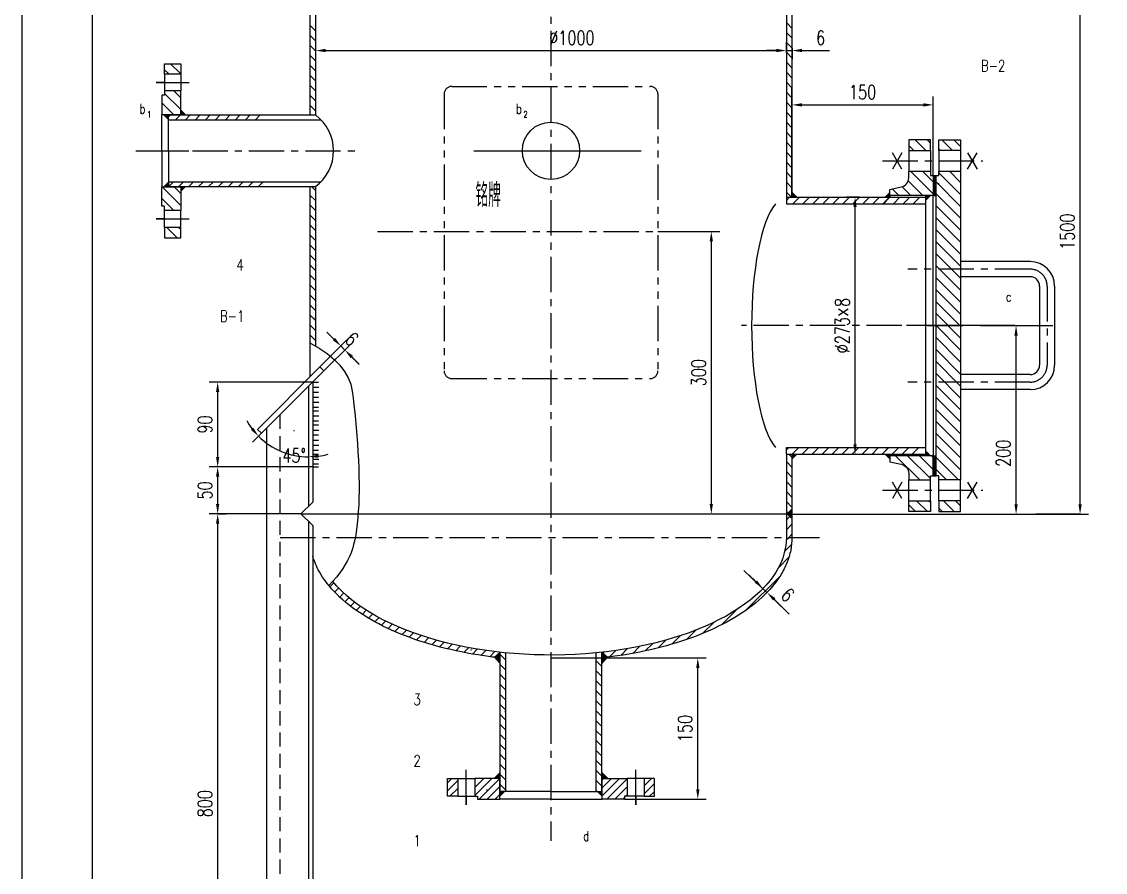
# Model space of a CAD drawing. Extents: x 0 to 5883, y 0 to 2523.
# Drawn here: x 4101 to 5252, y 1064 to 1967 of the extents above; entities that cross this region are included whole.
import ezdxf
from ezdxf.enums import TextEntityAlignment as Align

# ---------------------------------------------------------------- set-up
doc = ezdxf.new("R2010")
doc.units = 0
doc.header["$LTSCALE"] = 30
doc.header["$MEASUREMENT"] = 0
for name, pattern in [('CENTER', [2, 1.25, -0.25, 0.25, -0.25]), ('DASHED', [0.75, 0.5, -0.25]), ('PHANTOM', [2.5, 1.25, -0.25, 0.25, -0.25, 0.25, -0.25])]:
    doc.linetypes.add(name, pattern=pattern)
doc.layers.get('0').update_dxf_attribs({"linetype": 'CONTINUOUS'})
doc.layers.get('DEFPOINTS').update_dxf_attribs({"linetype": 'CONTINUOUS'})
for name, color, linetype in [('YHBLX', 1, 'CONTINUOUS'), ('YHBORD', 7, 'CONTINUOUS'), ('YHCENTER', 4, 'CENTER'), ('YHDASHED', 2, 'DASHED'), ('YHDIM', 1, 'CONTINUOUS'), ('YHJH', 1, 'CONTINUOUS'), ('YHPHANTOM', 6, 'PHANTOM'), ('YHPMX', 1, 'CONTINUOUS'), ('YHSOLID', 7, 'CONTINUOUS'), ('YHTEXT', 3, 'CONTINUOUS'), ('YHTHIN', 1, 'CONTINUOUS')]:
    doc.layers.add(name, color=color, linetype=linetype)
doc.styles.add('UMHZ', font='ROMANS.shx', dxfattribs={"width": 0.75, "bigfont": 'gbcbig.shx'})
doc.dimstyles.get("Standard").update_dxf_attribs({"dimtxt": 0.18, "dimasz": 0.18, "dimexe": 0.18, "dimexo": 0.0625, "dimgap": 0.09, "dimtad": 0, "dimtih": 1, "dimtoh": 1, "dimdec": 4, "dimzin": 0, "dimdsep": 46, "dimtxsty": 'Standard', "dimcen": 0.09, "dimadec": 0, "dimazin": 0, "dimtfac": 1, "dimtdec": 4, "dimtofl": 0, "dimtmove": 0, "dimatfit": 3, "dimfxl": 0, "dimtolj": 1, "dimtzin": 0, "dimarcsym": 0})
pattern_1 = [(45, (19113.5564, 15591.3406), (-4.2426407, 4.2426407), [])]
pattern_2 = [(135, (-8942.944, 15656.9255), (-6.363961, -6.363961), [])]
pattern_3 = [(315, (19085.056, -12368.0745), (6.363961, 6.363961), [])]
pattern_4 = [(45, (4101.2849, 0), (-0.8838835, 0.8838835), []), (135, (4101.2849, 0), (-0.8838835, -0.8838835), [])]
pattern_5 = [(315, (18787.676, -12707.238), (6.363961, 6.363961), [])]

# ---------------------------------------------------------------- blocks, each defined once
blk = doc.blocks.new('*D41')
at = {"layer": 'DEFPOINTS', "color": 0}
for p in [(4717.6, 1291.3), (4819.5, 1291.3), (4741.6, 1141.3)]:
    blk.add_point(p, dxfattribs=at)
at = {"layer": 'YHDIM', "color": 1, "lineweight": -2}
for p, q in [((4717.6, 1291.3), (4828.5, 1291.3)), ((4819.5, 1151.8), (4819.5, 1280.8)), ((4741.6, 1141.3), (4828.5, 1141.3))]:
    blk.add_line(p, q, dxfattribs=at)
at = {"layer": 'YHDIM', "color": 1}
for points in [[(4817.8, 1280.8), (4821.3, 1280.8), (4819.5, 1291.3)], [(4817.8, 1151.8), (4821.3, 1151.8), (4819.5, 1141.3)]]:
    blk.add_solid(points, dxfattribs=at)
blk = doc.blocks.new('A$C42D50D6B')
at = {"layer": 'YHCENTER'}
blk.add_line((0, 156.2), (356.9, 156.2), dxfattribs=at)
at = {"layer": 'YHPHANTOM'}
for p, q in [((70.8, 302.3), (70.8, 8)), ((78.8, 310.3), (289.8, 310.3)), ((297.8, 302.3), (297.8, 8)), ((78.8, 0), (289.8, 0))]:
    blk.add_line(p, q, dxfattribs=at)
for centre, start, end in [((78.8, 302.3), 90, 180), ((289.8, 302.3), 0, 90), ((78.8, 8), 180, 270), ((289.8, 8), 270, 0)]:
    blk.add_arc(centre, 8, start, end, dxfattribs=at)
at = {"layer": 'YHDIM', "style": 'UMHZ', "width": 0.75}
blk.add_text('铭牌', height=25, dxfattribs=at).set_placement((104.1, 182.3))
blk = doc.blocks.new('*D42')
at = {"layer": 'DEFPOINTS', "color": 0}
for p in [(4413.6, 1936.3), (4913.6, 1936.7), (4913.6, 1934.8)]:
    blk.add_point(p, dxfattribs=at)
at = {"layer": 'YHDIM', "color": 1, "lineweight": -2}
for p, q in [((4413.6, 1936.3), (4413.6, 1945.7)), ((4913.6, 1934.8), (4913.6, 1945.7)), ((4424.1, 1936.7), (4903.1, 1936.7))]:
    blk.add_line(p, q, dxfattribs=at)
at = {"layer": 'YHDIM', "color": 1}
for points in [[(4424.1, 1938.5), (4424.1, 1935), (4413.6, 1936.7)], [(4903.1, 1938.5), (4903.1, 1935), (4913.6, 1936.7)]]:
    blk.add_solid(points, dxfattribs=at)
blk = doc.blocks.new('*D43')
at = {"layer": 'DEFPOINTS', "color": 0, "ltscale": 15}
for p in [(4913.6, 1936.7), (4919.6, 1939.4), (4919.6, 1936.7)]:
    blk.add_point(p, dxfattribs=at)
at = {"layer": 'YHDIM', "color": 1, "lineweight": -2, "ltscale": 15}
for p, q in [((4913.6, 1936.7), (4913.6, 1945.7)), ((4903.1, 1936.7), (4892.6, 1936.7)), ((4913.6, 1936.7), (4919.6, 1936.7)), ((4919.6, 1939.4), (4919.6, 1927.7)), ((4930.1, 1936.7), (4959.5, 1936.7))]:
    blk.add_line(p, q, dxfattribs=at)
at = {"layer": 'YHDIM', "color": 1, "ltscale": 15}
for points in [[(4903.1, 1938.5), (4903.1, 1935), (4913.6, 1936.7)], [(4930.1, 1938.5), (4930.1, 1935), (4919.6, 1936.7)]]:
    blk.add_solid(points, dxfattribs=at)
at = {"layer": 'YHDIM', "color": 3, "ltscale": 15, "insert": (4950, 1950.2), "char_height": 15, "attachment_point": 5, "style": 'UMHZ'}
blk.add_mtext('6 ', dxfattribs=at)
blk = doc.blocks.new('*D44')
at = {"layer": 'DEFPOINTS', "color": 0}
for p in [(4888.6, 1365), (4892.9, 1360.8), (4893, 1360.9)]:
    blk.add_point(p, dxfattribs=at)
at = {"layer": 'YHDIM', "color": 1, "lineweight": -2}
for p, q in [((4881.2, 1372.4), (4873.6, 1379.7)), ((4888.6, 1365), (4895, 1371.6)), ((4888.7, 1365.1), (4893, 1360.9)), ((4892.9, 1360.8), (4899.3, 1367.4)), ((4900.6, 1353.6), (4916.7, 1338))]:
    blk.add_line(p, q, dxfattribs=at)
at = {"layer": 'YHDIM', "color": 1}
for points in [[(4882.4, 1373.7), (4880, 1371.2), (4888.7, 1365.1)], [(4901.8, 1354.9), (4899.4, 1352.4), (4893, 1360.9)]]:
    blk.add_solid(points, dxfattribs=at)
blk = doc.blocks.new('*D45')
at = {"layer": 'DEFPOINTS', "color": 0}
for p in [(4777.1, 1744.4), (4833.9, 1744.4), (4663.6, 1444.4)]:
    blk.add_point(p, dxfattribs=at)
at = {"layer": 'YHDIM', "color": 1, "lineweight": -2}
for p, q in [((4777.1, 1744.4), (4842.9, 1744.4)), ((4833.9, 1454.9), (4833.9, 1733.9)), ((4663.6, 1444.4), (4842.9, 1444.4))]:
    blk.add_line(p, q, dxfattribs=at)
at = {"layer": 'YHDIM', "color": 1}
for points in [[(4832.1, 1733.9), (4835.6, 1733.9), (4833.9, 1744.4)], [(4832.1, 1454.9), (4835.6, 1454.9), (4833.9, 1444.4)]]:
    blk.add_solid(points, dxfattribs=at)
blk = doc.blocks.new('*D46')
at = {"layer": 'DEFPOINTS', "color": 0}
for p in [(4309.5, 1494.3), (4410.4, 1494.3), (4397.9, 1444.4)]:
    blk.add_point(p, dxfattribs=at)
at = {"layer": 'YHDIM', "color": 1, "lineweight": -2}
for p, q in [((4410.4, 1494.3), (4300.5, 1494.3)), ((4309.5, 1454.9), (4309.5, 1483.8)), ((4397.9, 1444.4), (4300.5, 1444.4))]:
    blk.add_line(p, q, dxfattribs=at)
at = {"layer": 'YHDIM', "color": 1}
for points in [[(4307.7, 1483.8), (4311.2, 1483.8), (4309.5, 1494.3)], [(4307.7, 1454.9), (4311.2, 1454.9), (4309.5, 1444.4)]]:
    blk.add_solid(points, dxfattribs=at)
blk = doc.blocks.new('*D47')
at = {"layer": 'DEFPOINTS', "color": 0}
for p in [(4309.5, 1584.4), (4410.4, 1584.4), (4309.5, 1494.3)]:
    blk.add_point(p, dxfattribs=at)
at = {"layer": 'YHDIM', "color": 1, "lineweight": -2}
for p, q in [((4410.4, 1584.4), (4300.5, 1584.4)), ((4309.5, 1504.8), (4309.5, 1573.9)), ((4309.5, 1494.3), (4300.5, 1494.3))]:
    blk.add_line(p, q, dxfattribs=at)
at = {"layer": 'YHDIM', "color": 1}
for points in [[(4307.7, 1573.9), (4311.2, 1573.9), (4309.5, 1584.4)], [(4307.7, 1504.8), (4311.2, 1504.8), (4309.5, 1494.3)]]:
    blk.add_solid(points, dxfattribs=at)
blk = doc.blocks.new('*D48')
at = {"layer": 'DEFPOINTS', "color": 0}
for p in [(4309.5, 1444.4), (4309.5, 1444.4), (4343.1, 828.4)]:
    blk.add_point(p, dxfattribs=at)
at = {"layer": 'YHDIM', "color": 1, "lineweight": -2}
for p, q in [((4309.5, 1444.4), (4318.5, 1444.4)), ((4309.5, 838.9), (4309.5, 1433.9)), ((4343.1, 828.4), (4300.5, 828.4))]:
    blk.add_line(p, q, dxfattribs=at)
at = {"layer": 'YHDIM', "color": 1}
for points in [[(4307.7, 1433.9), (4311.2, 1433.9), (4309.5, 1444.4)], [(4307.7, 838.9), (4311.2, 838.9), (4309.5, 828.4)]]:
    blk.add_solid(points, dxfattribs=at)
blk = doc.blocks.new('*D37')
at = {"layer": 'DEFPOINTS', "color": 0}
for p in [(5069.6, 1879), (4919.6, 1865.2), (5069.6, 1803.9)]:
    blk.add_point(p, dxfattribs=at)
at = {"layer": 'YHDIM', "color": 1, "lineweight": -2}
for p, q in [((4919.6, 1865.2), (4919.6, 1888)), ((5069.6, 1803.9), (5069.6, 1888)), ((4930.1, 1879), (5059.1, 1879))]:
    blk.add_line(p, q, dxfattribs=at)
at = {"layer": 'YHDIM', "color": 1}
for points in [[(4930.1, 1880.7), (4930.1, 1877.2), (4919.6, 1879)], [(5059.1, 1880.7), (5059.1, 1877.2), (5069.6, 1879)]]:
    blk.add_solid(points, dxfattribs=at)
blk = doc.blocks.new('*D38')
at = {"layer": 'DEFPOINTS', "color": 0}
for p in [(4986.6, 1780.9), (4991.3, 1780.9), (4983.4, 1507.9)]:
    blk.add_point(p, dxfattribs=at)
at = {"layer": 'YHDIM', "color": 1, "lineweight": -2}
for p, q in [((4991.3, 1780.9), (4977.6, 1780.9)), ((4986.6, 1518.4), (4986.6, 1770.4)), ((4983.4, 1507.9), (4995.6, 1507.9))]:
    blk.add_line(p, q, dxfattribs=at)
at = {"layer": 'YHDIM', "color": 1}
for points in [[(4984.8, 1770.4), (4988.3, 1770.4), (4986.6, 1780.9)], [(4984.8, 1518.4), (4988.3, 1518.4), (4986.6, 1507.9)]]:
    blk.add_solid(points, dxfattribs=at)
blk = doc.blocks.new('*D39')
at = {"layer": 'DEFPOINTS', "color": 0}
for p in [(4422.3, 1596.3), (4406, 1579.9), (4356, 1530), (4368.5, 1515), (4406, 1452.4)]:
    blk.add_point(p, dxfattribs=at)
at = {"layer": 'YHDIM', "color": 1, "lineweight": -2}
blk.add_line((4356, 1530), (4346.6, 1520.6), dxfattribs=at)
for start, end in [(208.9397, 216.9698), (225, 270), (278.0302, 286.0603)]:
    blk.add_arc((4406, 1579.9), 75, start, end, dxfattribs=at)
at = {"layer": 'YHDIM', "color": 1}
for points in [[(4347.4, 1536), (4344.7, 1533.7), (4352.9, 1526.9)], [(4416.5, 1504), (4416.3, 1507.4), (4406, 1505)]]:
    blk.add_solid(points, dxfattribs=at)
at = {"layer": 'YHDIM', "color": 3, "insert": (4390.7, 1506.5), "char_height": 15, "attachment_point": 5, "style": 'UMHZ'}
blk.add_mtext('45°', dxfattribs=at)
blk = doc.blocks.new('*D40')
at = {"layer": 'DEFPOINTS', "color": 0}
for p in [(4444.6, 1618.5), (4418, 1600.5), (4422.3, 1596.3)]:
    blk.add_point(p, dxfattribs=at)
at = {"layer": 'YHDIM', "color": 1, "lineweight": -2}
for p, q in [((4432.9, 1630.2), (4425.5, 1637.6)), ((4418, 1600.5), (4446.7, 1629.2)), ((4422.3, 1596.3), (4450.9, 1624.9)), ((4440.3, 1622.8), (4444.6, 1618.5)), ((4452, 1611.1), (4459.4, 1603.7))]:
    blk.add_line(p, q, dxfattribs=at)
at = {"layer": 'YHDIM', "color": 1}
for points in [[(4434.1, 1631.5), (4431.7, 1629), (4440.3, 1622.8)], [(4453.2, 1612.4), (4450.7, 1609.9), (4444.6, 1618.5)]]:
    blk.add_solid(points, dxfattribs=at)

msp = doc.modelspace()

# ---------------------------------------------------------------- hatches: boundary and pattern name
at = {"layer": 'YHPMX'}
h = msp.add_hatch(dxfattribs=at)
h.set_pattern_fill('ANSI37', color=256, scale=10, style=0)
h.set_pattern_definition(pattern_4)
h.paths.add_polyline_path([(5072.56, 1803.93), (5069.56, 1803.93), (5069.56, 1782.68), (5072.56, 1782.68)])
h = msp.add_hatch(dxfattribs=at)
h.set_pattern_fill('ANSI37', color=256, scale=10, style=0)
h.set_pattern_definition(pattern_4)
h.paths.add_polyline_path([(5072.56, 1506.18), (5069.56, 1506.18), (5069.56, 1484.93), (5072.56, 1484.93)])
h = msp.add_hatch(dxfattribs=at)
h.set_pattern_fill('ANSI37', color=256, scale=10, style=0)
h.set_pattern_definition([(45, (3969.8198, 729.7695), (-0.8838835, 0.8838835), []), (135, (3969.8198, 729.7695), (-0.8838835, -0.8838835), [])])
h.paths.add_polyline_path([(4609.56, 1297.31), (4603.69, 1292.02), (4609.56, 1285.44)])
h.paths.add_polyline_path([(4717.56, 1297.31), (4717.56, 1291.34), (4722.82, 1291.34), (4723.42, 1292.02)])
h.paths.add_polyline_path([(4717.56, 1291.34), (4717.56, 1285.44), (4722.82, 1291.34)])
at = {"layer": 'YHTHIN'}
h = msp.add_hatch(dxfattribs=at)
h.set_pattern_fill('U', color=256, scale=9, angle=315, style=0, pattern_type=0)
h.set_pattern_definition(pattern_5)
h.paths.add_polyline_path([(4253.18, 1737.76), (4270.18, 1737.76), (4270.18, 1748.76), (4253.18, 1748.76)])
h.paths.add_polyline_path([(4253.18, 1922.76), (4270.18, 1922.76), (4270.18, 1911.76), (4253.18, 1911.76)])
h = msp.add_hatch(dxfattribs=at)
h.set_pattern_fill('U', color=256, scale=9, angle=315, style=0, pattern_type=0)
h.set_pattern_definition(pattern_5)
h.paths.add_polyline_path([(4270.18, 1766.76), (4253.18, 1766.76), (4253.18, 1771.26), (4250.18, 1771.26), (4250.18, 1791.76), (4270.18, 1791.76)])
h.paths.add_polyline_path([(4270.18, 1893.76), (4253.18, 1893.76), (4253.18, 1889.26), (4250.18, 1889.26), (4250.18, 1868.76), (4270.18, 1868.76)])
h = msp.add_hatch(dxfattribs=at)
h.set_pattern_fill('U', color=256, scale=9, angle=135, style=0, pattern_type=0)
h.set_pattern_definition(pattern_2)
h.paths.add_polyline_path([(5066.56, 1841.93), (5043.56, 1841.93), (5043.56, 1830.43), (5066.56, 1830.43)])
h.paths.add_polyline_path([(5066.56, 1446.93), (5043.56, 1446.93), (5043.56, 1458.43), (5066.56, 1458.43)])
h = msp.add_hatch(dxfattribs=at)
h.set_pattern_fill('U', color=256, scale=9, angle=-45, style=0, pattern_type=0)
h.set_pattern_definition(pattern_3)
h.paths.add_polyline_path([(5075.56, 1446.93), (5098.56, 1446.93), (5098.56, 1458.43), (5075.56, 1458.43)])
h.paths.add_polyline_path([(5075.56, 1841.93), (5098.56, 1841.93), (5098.56, 1830.43), (5075.56, 1830.43)])
h = msp.add_hatch(dxfattribs=at)
h.set_pattern_fill('U', color=256, scale=9, angle=135, style=0, pattern_type=0)
h.set_pattern_definition(pattern_2)
edge = h.paths.add_edge_path()
edge.add_line((5043.56, 1808.43), (5066.56, 1808.43))
edge.add_line((5066.56, 1808.43), (5066.56, 1803.93))
edge.add_line((5066.56, 1803.93), (5069.56, 1803.93))
edge.add_line((5069.56, 1803.93), (5069.56, 1782.68))
edge.add_line((5069.56, 1782.68), (5023.56, 1782.68))
edge.add_line((5023.56, 1782.68), (5023.56, 1789.17))
edge.add_line((5023.56, 1789.17), (5035.64, 1791.74))
edge.add_arc((5033.56, 1801.52), 10, 282, 360)
edge.add_line((5043.56, 1801.52), (5043.56, 1808.43))
edge = h.paths.add_edge_path()
edge.add_line((5043.56, 1480.43), (5066.56, 1480.43))
edge.add_line((5066.56, 1480.43), (5066.56, 1484.93))
edge.add_line((5066.56, 1484.93), (5069.56, 1484.93))
edge.add_line((5069.56, 1484.93), (5069.56, 1506.18))
edge.add_line((5069.56, 1506.18), (5023.56, 1506.18))
edge.add_line((5023.56, 1506.18), (5023.56, 1499.68))
edge.add_line((5023.56, 1499.68), (5035.64, 1497.11))
edge.add_arc((5033.56, 1487.33), 10, 360, 438, ccw=False)
edge.add_line((5043.56, 1487.33), (5043.56, 1480.43))
h = msp.add_hatch(dxfattribs=at)
h.set_pattern_fill('U', color=256, scale=9, angle=-45, style=0, pattern_type=0)
h.set_pattern_definition(pattern_3)
h.paths.add_polyline_path([(5098.56, 1480.43), (5075.56, 1480.43), (5075.56, 1484.93), (5072.56, 1484.93), (5072.56, 1803.93), (5075.56, 1803.93), (5075.56, 1808.43), (5098.56, 1808.43)])
h = msp.add_hatch(dxfattribs=at)
h.set_pattern_fill('U', color=256, scale=6, angle=405, style=0, pattern_type=0)
h.set_pattern_definition(pattern_1)
h.paths.add_polyline_path([(4773.56, 1144.34), (4773.56, 1163.34), (4762.56, 1163.34), (4762.56, 1144.34)])
h.paths.add_polyline_path([(4553.56, 1144.34), (4553.56, 1163.34), (4564.56, 1163.34), (4564.56, 1144.34)])
h = msp.add_hatch(dxfattribs=at)
h.set_pattern_fill('U', color=256, scale=6, angle=405, style=0, pattern_type=0)
h.set_pattern_definition(pattern_1)
h.paths.add_polyline_path([(4744.56, 1163.34), (4744.56, 1144.34), (4741.56, 1144.34), (4741.56, 1141.34), (4718.06, 1141.34), (4718.06, 1163.34)])
h.paths.add_polyline_path([(4582.56, 1163.34), (4582.56, 1144.34), (4585.56, 1144.34), (4585.56, 1141.34), (4609.06, 1141.34), (4609.06, 1163.34)])

# ---------------------------------------------------------------- linework, layer by layer
at = {"color": 1, "linetype": 'ByBlock'}
for p, q in [((5225.59, 1454.56), (5225.59, 2033.93)), ((4919.56, 1780.93), (4919.56, 1897.11)), ((5119.56, 1644.43), (5196.61, 1644.43)), ((5157.6, 1454.56), (5157.6, 1633.93)), ((4919.56, 1444.06), (5234.59, 1444.06)), ((5225.59, 1444.06), (5178.61, 1444.06))]:
    msp.add_line(p, q, dxfattribs=at)
for points in [[(5155.85, 1633.93), (5159.35, 1633.93), (5157.6, 1644.43)], [(5155.85, 1454.56), (5159.35, 1454.56), (5157.6, 1444.06)], [(5223.84, 1454.56), (5227.34, 1454.56), (5225.59, 1444.06)]]:
    msp.add_solid(points, dxfattribs=at)
at = {"layer": 'DEFPOINTS', "color": 0, "linetype": 'ByBlock'}
for p in [(4919.56, 1780.93), (5119.56, 1644.43), (5157.6, 1644.43), (4919.56, 1444.06), (5225.59, 1444.06)]:
    msp.add_point(p, dxfattribs=at)
at = {"layer": 'YHBLX'}
msp.add_lwpolyline([(4407.56, 1626.04), (4417.21, 1620.47), (4425.71, 1614.66), (4433.06, 1608.62), (4439.24, 1602.35), (4444.27, 1595.85), (4448.14, 1589.12), (4450.86, 1582.16), (4452.42, 1574.96), (4453.37, 1567.56), (4454.26, 1559.95), (4455.11, 1552.16), (4455.89, 1544.17), (4456.62, 1535.98), (4457.29, 1527.6), (4457.91, 1519.03), (4458.47, 1510.26), (4458.95, 1501.52), (4459.3, 1493.02), (4459.54, 1484.76), (4459.65, 1476.75), (4459.64, 1468.97), (4459.52, 1461.44), (4459.27, 1454.16), (4458.9, 1447.11), (4458.41, 1440.37), (4457.78, 1433.98), (4457.02, 1427.95), (4456.12, 1422.27), (4455.09, 1416.95), (4453.93, 1411.98), (4452.63, 1407.37), (4451.21, 1403.11), (4449.53, 1398.99), (4447.49, 1394.81), (4445.09, 1390.55), (4442.32, 1386.21), (4439.19, 1381.81), (4435.71, 1377.33), (4431.86, 1372.78), (4427.64, 1368.16)], dxfattribs=at)
at = {"layer": 'YHBORD', "color": 1}
msp.add_lwpolyline([(4101.28, 0), (5883.28, 0), (5883.28, 2523), (4101.28, 2523)], close=True, dxfattribs=at)
at = {"layer": 'YHBORD'}
msp.add_lwpolyline([(4176.28, 30), (5853.28, 30), (5853.28, 2493), (4176.28, 2493)], close=True, dxfattribs=at)
at = {"layer": 'YHCENTER'}
for p, q in [((4663.56, 2257.64), (4663.56, 1097.07)), ((4222.63, 1830.26), (4455.99, 1830.26)), ((5172.56, 1704.43), (5042.52, 1704.43)), ((5190.56, 1686.43), (5190.56, 1602.43)), ((5156.13, 1644.43), (4865.82, 1644.43)), ((5128.56, 1644.43), (5084.56, 1644.43)), ((5172.56, 1584.43), (5042.52, 1584.43)), ((4375.81, 1419.43), (4948.72, 1419.43))]:
    msp.add_line(p, q, dxfattribs=at)
for points in [[(4253.18, 1902.76), (4244.18, 1902.76), (4279.18, 1902.76)], [(4241.18, 1830.26), (4279.18, 1830.26)], [(4241.18, 1830.26), (4279.18, 1830.26)], [(5015.58, 1819.43), (5122.27, 1819.43)], [(4253.18, 1757.76), (4244.18, 1757.76), (4279.18, 1757.76)], [(5078.56, 1644.43), (5014.56, 1644.43)], [(5078.56, 1644.43), (5014.56, 1644.43)], [(5078.56, 1644.43), (5014.56, 1644.43)], [(5078.56, 1644.43), (5014.56, 1644.43)], [(5063.56, 1644.43), (5107.56, 1644.43)], [(5063.56, 1644.43), (5107.56, 1644.43)], [(5015.58, 1469.43), (5122.27, 1469.43)], [(4573.56, 1144.34), (4573.56, 1135.34), (4573.56, 1172.34)], [(4753.56, 1144.34), (4753.56, 1135.34), (4753.56, 1172.34)]]:
    msp.add_lwpolyline(points, dxfattribs=at)
for centre, start, end in [((5172.56, 1686.43), 0, 90), ((5172.56, 1602.43), 270, 0)]:
    msp.add_arc(centre, 18, start, end, dxfattribs=at)
at = {"layer": 'YHDASHED'}
msp.add_line((4375.62, 1549.61), (4375.62, 1014.11), dxfattribs=at)
at = {"layer": 'YHDIM'}
for p, q in [((4930.06, 1936.72), (4941.31, 1936.72)), ((4451.98, 1611.12), (4459.94, 1603.17)), ((4410.44, 1584.43), (4416.56, 1584.43)), ((4410.44, 1578.93), (4416.88, 1578.93)), ((4410.44, 1573.82), (4416.56, 1573.82)), ((4410.44, 1568.53), (4416.56, 1568.53)), ((4410.44, 1563.03), (4416.88, 1563.03)), ((4410.44, 1557.93), (4416.56, 1557.93)), ((4410.44, 1553.97), (4416.56, 1553.97)), ((4410.44, 1548.47), (4416.88, 1548.47)), ((4410.44, 1543.37), (4416.56, 1543.37)), ((4410.44, 1538.89), (4416.56, 1538.89)), ((4410.44, 1533.39), (4416.88, 1533.39)), ((4410.44, 1528.28), (4416.56, 1528.28)), ((4410.44, 1522.77), (4416.56, 1522.77)), ((4410.44, 1517.27), (4416.88, 1517.27)), ((4410.44, 1512.17), (4416.56, 1512.17)), ((4410.44, 1508.02), (4416.56, 1508.02)), ((4410.44, 1502.52), (4416.88, 1502.52)), ((4410.44, 1497.41), (4416.56, 1497.41)), ((4410.44, 1494.31), (4416.56, 1494.31)), ((4900.58, 1353.63), (4908.66, 1345.81)), ((4663.56, 1291.34), (4780.11, 1291.34))]:
    msp.add_line(p, q, dxfattribs=at)
at = {"layer": 'YHDIM', "ltscale": 15}
msp.add_line((4581.64, 1830.26), (4759.23, 1830.26), dxfattribs=at)
at = {"layer": 'YHJH'}
for points in [[(5075.75, 1795.52, 0.4, 0.4, 229.1816636), (5075.76, 1795.51, 0, 0, 0), (5118.79, 1908.63, 0, 0, 0), (5118.79, 1908.63, 0, 0, 0), (5147.59, 1908.63, 0, 0, 0)], [(4412.09, 1652.75, 0.4, 0.4, 229.1816636), (4412.1, 1652.75, 0, 0, 0), (4339.33, 1696.89, 0, 0, 0), (4339.33, 1696.89, 0, 0, 0), (4327.33, 1696.89, 0, 0, 0)], [(4390.37, 1533.31, 0.4, 0.4, 229.1816636), (4390.38, 1533.31, 0, 0, 0), (4339.33, 1642.59, 0, 0, 0), (4339.33, 1642.59, 0, 0, 0), (4310.53, 1642.59, 0, 0, 0)], [(4578.32, 1299.48, 0.4, 0.4, 229.1816636), (4578.31, 1299.49, 0, 0, 0), (4527.4, 1235.21, 0, 0, 0), (4527.4, 1235.21, 0, 0, 0), (4515.4, 1235.21, 0, 0, 0)], [(4614.85, 1233.71, 0.4, 0.4, 229.1816636), (4614.84, 1233.71, 0, 0, 0), (4527.4, 1170.16, 0, 0, 0), (4527.4, 1170.16, 0, 0, 0), (4515.4, 1170.16, 0, 0, 0)], [(4595.36, 1150.67, 0.4, 0.4, 229.1816636), (4595.35, 1150.67, 0, 0, 0), (4527.4, 1085.19, 0, 0, 0), (4527.4, 1085.19, 0, 0, 0), (4515.4, 1085.19, 0, 0, 0)]]:
    msp.add_lwpolyline(points, format="xyseb", dxfattribs=at)
at = {"layer": 'YHPMX'}
for p, q in [((4413.56, 1957.54), (4407.56, 1963.54)), ((4919.56, 1960.66), (4913.56, 1966.66)), ((4413.56, 1946.93), (4407.56, 1952.93)), ((4919.56, 1950.05), (4913.56, 1956.05)), ((4919.56, 1939.44), (4913.56, 1945.44)), ((4413.56, 1936.33), (4407.56, 1942.33)), ((4919.56, 1928.84), (4913.56, 1934.84)), ((4413.56, 1925.72), (4407.56, 1931.72)), ((4919.56, 1918.23), (4913.56, 1924.23)), ((4413.56, 1915.11), (4407.56, 1921.11)), ((4919.56, 1907.63), (4913.56, 1913.63)), ((4413.56, 1904.51), (4407.56, 1910.51)), ((4413.56, 1893.9), (4407.56, 1899.9)), ((4919.56, 1897.02), (4913.56, 1903.02)), ((4413.56, 1883.3), (4407.56, 1889.3)), ((4919.56, 1886.41), (4913.56, 1892.41)), ((4413.56, 1872.69), (4407.56, 1878.69)), ((4919.56, 1875.81), (4913.56, 1881.81)), ((4259.22, 1868.26), (4257.18, 1866.21)), ((4269.83, 1868.26), (4264.83, 1863.26)), ((4280.44, 1868.26), (4275.44, 1863.26)), ((4291.04, 1868.26), (4286.04, 1863.26)), ((4301.65, 1868.26), (4296.65, 1863.26)), ((4312.26, 1868.26), (4307.26, 1863.26)), ((4322.86, 1868.26), (4317.86, 1863.26)), ((4333.47, 1868.26), (4328.47, 1863.26)), ((4344.08, 1868.26), (4339.08, 1863.26)), ((4354.68, 1868.26), (4349.68, 1863.26)), ((4919.56, 1865.2), (4913.56, 1871.2)), ((4919.56, 1854.59), (4913.56, 1860.59)), ((4919.56, 1843.99), (4913.56, 1849.99)), ((4919.56, 1833.38), (4913.56, 1839.38)), ((4919.56, 1822.77), (4913.56, 1828.77)), ((4919.56, 1812.17), (4913.56, 1818.17)), ((4919.56, 1801.56), (4913.56, 1807.56)), ((4262.47, 1797.26), (4257.47, 1792.26)), ((4273.08, 1797.26), (4268.08, 1792.26)), ((4283.68, 1797.26), (4278.68, 1792.26)), ((4294.29, 1797.26), (4289.29, 1792.26)), ((4304.9, 1797.26), (4299.9, 1792.26)), ((4315.5, 1797.26), (4310.5, 1792.26)), ((4326.11, 1797.26), (4321.11, 1792.26)), ((4336.72, 1797.26), (4331.72, 1792.26)), ((4347.32, 1797.26), (4342.32, 1792.26)), ((4357.93, 1797.26), (4352.93, 1792.26)), ((4919.56, 1790.95), (4913.56, 1796.95)), ((4413.56, 1787.84), (4409.13, 1792.26)), ((4918.98, 1780.93), (4913.56, 1786.35)), ((4413.56, 1777.23), (4407.56, 1783.23)), ((4913.56, 1777.47), (4917.01, 1780.93)), ((4920.62, 1773.93), (4927.62, 1780.93)), ((4931.22, 1773.93), (4938.22, 1780.93)), ((4941.83, 1773.93), (4948.83, 1780.93)), ((4952.44, 1773.93), (4959.44, 1780.93)), ((4963.04, 1773.93), (4970.04, 1780.93)), ((4973.65, 1773.93), (4980.65, 1780.93)), ((4984.26, 1773.93), (4991.26, 1780.93)), ((4994.86, 1773.93), (5001.86, 1780.93)), ((5005.47, 1773.93), (5012.47, 1780.93)), ((5016.08, 1773.93), (5023.08, 1780.93)), ((5016.62, 1773.93), (5023.62, 1780.93)), ((5027.23, 1773.93), (5034.23, 1780.93)), ((5037.83, 1773.93), (5044.83, 1780.93)), ((5048.44, 1773.93), (5055.44, 1780.93)), ((4413.56, 1766.62), (4407.56, 1772.62)), ((4413.56, 1756.02), (4407.56, 1762.02)), ((4413.56, 1745.41), (4407.56, 1751.41)), ((4413.56, 1734.8), (4407.56, 1740.8)), ((4413.56, 1724.2), (4407.56, 1730.2)), ((4413.56, 1713.59), (4407.56, 1719.59)), ((4413.56, 1702.98), (4407.56, 1708.98)), ((4413.56, 1692.38), (4407.56, 1698.38)), ((4413.56, 1681.77), (4407.56, 1687.77)), ((4413.56, 1671.16), (4407.56, 1677.16)), ((4413.56, 1660.56), (4407.56, 1666.56)), ((4413.56, 1649.95), (4407.56, 1655.95)), ((4413.56, 1639.34), (4407.56, 1645.34)), ((4413.56, 1628.74), (4407.56, 1634.74)), ((4913.56, 1512.31), (4916.17, 1514.93)), ((4919.78, 1507.93), (4926.78, 1514.93)), ((4930.39, 1507.93), (4937.39, 1514.93)), ((4940.99, 1507.93), (4947.99, 1514.93)), ((4951.6, 1507.93), (4958.6, 1514.93)), ((4962.21, 1507.93), (4969.21, 1514.93)), ((4972.81, 1507.93), (4979.81, 1514.93)), ((4983.42, 1507.93), (4990.42, 1514.93)), ((4994.03, 1507.93), (5001.03, 1514.93)), ((5004.63, 1507.93), (5011.63, 1514.93)), ((5015.24, 1507.93), (5022.24, 1514.93)), ((5015.35, 1507.93), (5022.35, 1514.93)), ((5025.96, 1507.93), (5032.96, 1514.93)), ((5036.57, 1507.93), (5043.57, 1514.93)), ((5047.17, 1507.93), (5054.17, 1514.93)), ((4919.56, 1493.97), (4913.56, 1499.97)), ((4919.56, 1504.57), (4916.21, 1507.93)), ((4919.56, 1483.36), (4913.56, 1489.36)), ((4919.56, 1472.75), (4913.56, 1478.75)), ((4919.56, 1462.15), (4913.56, 1468.15)), ((4919.56, 1451.54), (4913.56, 1457.54)), ((4916.07, 1444.43), (4913.56, 1446.93)), ((4913.56, 1438.06), (4919.56, 1444.06)), ((4913.56, 1427.45), (4919.56, 1433.45)), ((4913.5, 1416.79), (4916.13, 1419.43)), ((4916.13, 1419.43), (4919.56, 1422.85)), ((4911.75, 1404.44), (4919.13, 1411.82)), ((4905.09, 1387.17), (4916.3, 1398.38)), ((4868.55, 1384.38), (4892.91, 1360.81)), ((4428.71, 1366.87), (4432.97, 1371.13)), ((4870.28, 1341.75), (4906.88, 1378.35)), ((4433.74, 1361.29), (4437.98, 1365.54)), ((4439.08, 1356.03), (4443.32, 1360.27)), ((4444.7, 1351.04), (4448.96, 1355.3)), ((4450.58, 1346.32), (4454.86, 1350.6)), ((4456.71, 1341.84), (4461.02, 1346.15)), ((4463.06, 1337.58), (4467.4, 1341.93)), ((4469.62, 1333.54), (4474.01, 1337.92)), ((4844.18, 1326.25), (4860.09, 1342.17)), ((4476.39, 1329.7), (4480.81, 1334.12)), ((4483.35, 1326.05), (4487.82, 1330.52)), ((4490.49, 1322.58), (4495.01, 1327.11)), ((4497.81, 1319.3), (4502.38, 1323.87)), ((4824.65, 1317.34), (4836.45, 1329.14)), ((4505.3, 1316.19), (4509.93, 1320.81)), ((4512.97, 1313.24), (4517.65, 1317.92)), ((4520.8, 1310.47), (4525.53, 1315.2)), ((4528.79, 1307.85), (4533.58, 1312.65)), ((4792.04, 1305.94), (4801.17, 1315.07)), ((4807.62, 1310.91), (4817.74, 1321.03)), ((4536.94, 1305.39), (4541.8, 1310.25)), ((4545.25, 1303.1), (4550.17, 1308.02)), ((4553.72, 1300.96), (4558.71, 1305.95)), ((4562.35, 1298.98), (4567.4, 1304.04)), ((4571.14, 1297.17), (4576.26, 1302.29)), ((4737.65, 1293.97), (4744.9, 1301.23)), ((4750.39, 1296.11), (4757.96, 1303.68)), ((4763.63, 1298.74), (4771.59, 1306.7)), ((4777.46, 1301.96), (4785.92, 1310.42)), ((4580.08, 1295.51), (4585.29, 1300.71)), ((4589.19, 1294.01), (4594.48, 1299.29)), ((4598.47, 1292.68), (4603.83, 1298.04)), ((4615.56, 1288.85), (4609.56, 1294.85)), ((4718.72, 1296.26), (4720.13, 1297.67)), ((4725.32, 1292.25), (4732.32, 1299.25)), ((4615.56, 1278.24), (4609.56, 1284.24)), ((4717.56, 1282.31), (4711.56, 1288.31)), ((4615.56, 1267.64), (4609.56, 1273.64)), ((4717.56, 1271.7), (4711.56, 1277.7)), ((4717.56, 1261.1), (4711.56, 1267.1)), ((4615.56, 1257.03), (4609.56, 1263.03)), ((4717.56, 1250.49), (4711.56, 1256.49)), ((4615.56, 1246.42), (4609.56, 1252.42)), ((4717.56, 1239.88), (4711.56, 1245.88)), ((4615.56, 1235.82), (4609.56, 1241.82)), ((4717.56, 1229.28), (4711.56, 1235.28)), ((4615.56, 1225.21), (4609.56, 1231.21)), ((4615.56, 1214.6), (4609.56, 1220.6)), ((4717.56, 1218.67), (4711.56, 1224.67)), ((4615.56, 1204), (4609.56, 1210)), ((4717.56, 1208.06), (4711.56, 1214.06)), ((4615.56, 1193.39), (4609.56, 1199.39)), ((4717.56, 1197.46), (4711.56, 1203.46)), ((4615.56, 1182.78), (4609.56, 1188.78)), ((4717.56, 1186.85), (4711.56, 1192.85)), ((4615.56, 1172.18), (4609.56, 1178.18)), ((4717.56, 1176.24), (4711.56, 1182.24)), ((4615.56, 1161.57), (4609.56, 1167.57)), ((4717.56, 1165.64), (4711.56, 1171.64)), ((4615.56, 1150.96), (4609.56, 1156.96)), ((4717.56, 1155.03), (4711.56, 1161.03)), ((4712.64, 1149.34), (4711.56, 1150.42))]:
    msp.add_line(p, q, dxfattribs=at)
for points in [[(4919.56, 1507.93), (4925.56, 1507.93), (4919.56, 1501.93)], [(4919.56, 1444.43), (4919.56, 1438.43), (4913.56, 1444.43)], [(4609.56, 1163.34), (4609.56, 1170.34), (4602.56, 1163.34)], [(4717.56, 1163.34), (4717.56, 1170.34), (4724.56, 1163.34)]]:
    msp.add_solid(points, dxfattribs=at)
at = {"layer": 'YHSOLID'}
for p, q in [((4407.56, 2069.43), (4407.56, 1868.26)), ((4413.56, 2069.43), (4413.56, 1868.26)), ((4913.56, 2069.43), (4913.56, 1780.93)), ((4919.56, 2069.43), (4919.56, 1780.93)), ((4250.18, 1830.26), (4250.18, 1868.76)), ((4257.18, 1830.26), (4257.18, 1868.76)), ((4257.18, 1868.26), (4413.56, 1868.26)), ((4257.18, 1863.26), (4419.26, 1863.26)), ((4250.18, 1830.26), (4250.18, 1791.76)), ((4257.18, 1830.26), (4257.18, 1791.76)), ((5036.3, 1810.71), (5026.26, 1828.14)), ((5036.3, 1828.14), (5026.26, 1810.71)), ((5106.13, 1828.14), (5116.18, 1810.71)), ((5106.13, 1810.71), (5116.18, 1828.14)), ((4257.18, 1797.26), (4419.26, 1797.26)), ((5069.56, 1803.93), (5072.56, 1803.93)), ((4257.18, 1792.26), (4413.56, 1792.26)), ((4407.56, 1792.26), (4407.56, 1590.03)), ((4413.56, 1792.26), (4413.56, 1622.58)), ((4913.56, 1780.93), (5061.56, 1780.93)), ((4913.56, 1780.93), (4913.56, 1773.93)), ((4913.56, 1773.93), (5061.56, 1773.93)), ((5061.56, 1782.68), (5061.56, 1506.16)), ((5069.56, 1782.68), (5072.56, 1782.68)), ((5172.56, 1712.43), (5098.56, 1712.43)), ((5172.56, 1696.43), (5098.56, 1696.43)), ((5182.56, 1686.43), (5182.56, 1602.43)), ((5198.56, 1686.43), (5198.56, 1602.43)), ((4418.03, 1600.5), (4351.77, 1534.24)), ((4418.03, 1600.5), (4422.27, 1596.26)), ((4422.27, 1596.26), (4356.01, 1530)), ((5172.56, 1592.43), (5098.56, 1592.43)), ((4405.95, 1579.94), (4405.95, 1452.44)), ((4410.44, 1584.43), (4410.44, 1456.93)), ((5172.56, 1576.43), (5098.56, 1576.43)), ((4356.01, 1530), (4351.77, 1534.24)), ((4361.4, 1535.39), (4361.4, 1014.11)), ((4913.56, 1514.93), (5061.56, 1514.93)), ((4913.56, 1507.93), (4913.56, 1514.93)), ((4913.56, 1507.93), (5061.56, 1507.93)), ((4913.56, 1507.93), (4913.56, 1419.43)), ((4919.56, 1507.93), (4919.56, 1419.43)), ((5069.56, 1506.18), (5072.56, 1506.18)), ((5036.3, 1460.71), (5026.26, 1478.14)), ((5036.3, 1478.14), (5026.26, 1460.71)), ((5069.56, 1484.93), (5072.56, 1484.93)), ((5106.13, 1478.14), (5116.18, 1460.71)), ((5106.13, 1460.71), (5116.18, 1478.14)), ((4410.44, 1456.93), (4397.94, 1444.43)), ((4397.94, 1444.43), (4919.56, 1444.43)), ((4397.94, 1444.43), (4410.44, 1431.93)), ((4407.56, 1444.43), (4919.56, 1444.43)), ((4405.95, 1436.41), (4405.95, 1014.11)), ((4410.44, 1431.93), (4410.44, 1014.11)), ((4609.62, 1297.37), (4603.69, 1292.02)), ((4603.69, 1292.02), (4609.56, 1285.44)), ((4609.56, 1149.34), (4609.56, 1297.38)), ((4615.56, 1149.34), (4615.56, 1296.75)), ((4711.56, 1149.34), (4711.56, 1296.75)), ((4717.49, 1297.37), (4723.42, 1292.02)), ((4717.56, 1149.34), (4717.56, 1297.38)), ((4723.42, 1292.02), (4717.56, 1285.44)), ((4663.56, 1149.34), (4609.06, 1149.34)), ((4663.56, 1141.34), (4609.06, 1141.34)), ((4663.56, 1149.34), (4718.06, 1149.34)), ((4663.56, 1141.34), (4718.06, 1141.34))]:
    msp.add_line(p, q, dxfattribs=at)
for points in [[(4253.18, 1922.76), (4270.18, 1922.76), (4270.18, 1911.76), (4253.18, 1911.76)], [(5066.56, 1841.93), (5043.56, 1841.93), (5043.56, 1830.43), (5066.56, 1830.43)], [(5066.56, 1841.93), (5043.56, 1841.93), (5043.56, 1830.43), (5066.56, 1830.43)], [(5075.56, 1841.93), (5098.56, 1841.93), (5098.56, 1830.43), (5075.56, 1830.43)], [(4253.18, 1737.76), (4270.18, 1737.76), (4270.18, 1748.76), (4253.18, 1748.76)], [(5066.56, 1446.93), (5043.56, 1446.93), (5043.56, 1458.43), (5066.56, 1458.43)], [(5066.56, 1446.93), (5043.56, 1446.93), (5043.56, 1458.43), (5066.56, 1458.43)], [(5075.56, 1446.93), (5098.56, 1446.93), (5098.56, 1458.43), (5075.56, 1458.43)], [(4553.56, 1144.34), (4553.56, 1163.34), (4564.56, 1163.34), (4564.56, 1144.34)], [(4773.56, 1144.34), (4773.56, 1163.34), (4762.56, 1163.34), (4762.56, 1144.34)]]:
    msp.add_lwpolyline(points, close=True, dxfattribs=at)
for points in [[(4253.18, 1911.76), (4253.18, 1893.76)], [(4270.18, 1911.76), (4270.18, 1893.76)], [(4270.18, 1893.76), (4253.18, 1893.76), (4253.18, 1889.26), (4250.18, 1889.26), (4250.18, 1868.76), (4270.18, 1868.76), (4270.18, 1893.76)], [(4270.18, 1868.26), (4270.18, 1868.76)], [(5043.56, 1830.43), (5043.56, 1808.43)], [(5066.56, 1830.43), (5066.56, 1808.43)], [(5075.56, 1830.43), (5075.56, 1808.43)], [(5098.56, 1830.43), (5098.56, 1808.43)], [(5098.56, 1480.43), (5075.56, 1480.43), (5075.56, 1484.93), (5072.56, 1484.93), (5072.56, 1803.93), (5075.56, 1803.93), (5075.56, 1808.43), (5098.56, 1808.43), (5098.56, 1480.43)], [(4270.18, 1766.76), (4253.18, 1766.76), (4253.18, 1771.26), (4250.18, 1771.26), (4250.18, 1791.76), (4270.18, 1791.76), (4270.18, 1766.76)], [(4270.18, 1792.26), (4270.18, 1791.76)], [(5023.56, 1782.68), (5023.56, 1780.93)], [(5069.56, 1644.43), (5069.56, 1782.68)], [(4253.18, 1748.76), (4253.18, 1766.76)], [(4270.18, 1748.76), (4270.18, 1766.76)], [(5069.56, 1644.43), (5069.56, 1506.18)], [(5023.56, 1506.18), (5023.56, 1507.93)], [(5043.56, 1458.43), (5043.56, 1480.43)], [(5066.56, 1458.43), (5066.56, 1480.43)], [(5075.56, 1458.43), (5075.56, 1480.43)], [(5098.56, 1458.43), (5098.56, 1480.43)], [(4564.56, 1163.34), (4582.56, 1163.34)], [(4582.56, 1163.34), (4582.56, 1144.34), (4585.56, 1144.34), (4585.56, 1141.34), (4609.06, 1141.34), (4609.06, 1163.34), (4582.56, 1163.34)], [(4609.56, 1163.34), (4609.06, 1163.34)], [(4717.56, 1163.34), (4718.06, 1163.34)], [(4744.56, 1163.34), (4744.56, 1144.34), (4741.56, 1144.34), (4741.56, 1141.34), (4718.06, 1141.34), (4718.06, 1163.34), (4744.56, 1163.34)], [(4762.56, 1163.34), (4744.56, 1163.34)], [(4564.56, 1144.34), (4582.56, 1144.34)], [(4762.56, 1144.34), (4744.56, 1144.34)]]:
    msp.add_lwpolyline(points, dxfattribs=at)
for points in [[(5043.56, 1808.43), (5066.56, 1808.43), (5066.56, 1803.93), (5069.56, 1803.93), (5069.56, 1782.68), (5023.56, 1782.68), (5023.56, 1789.17), (5035.64, 1791.74, 0.3541186), (5043.56, 1801.52)], [(5043.56, 1480.43), (5066.56, 1480.43), (5066.56, 1484.93), (5069.56, 1484.93), (5069.56, 1506.18), (5023.56, 1506.18), (5023.56, 1499.68), (5035.64, 1497.11, -0.3541186), (5043.56, 1487.33)]]:
    msp.add_lwpolyline(points, format="xyb", close=True, dxfattribs=at)
at = {"layer": 'YHSOLID', "ltscale": 15}
msp.add_circle((4663.56, 1830.26), 30.44, dxfattribs=at)
at = {"layer": 'YHSOLID'}
for centre, radius, start, end in [((4385.27, 1830.26), 47.37, 306.66174, 53.33826), ((5172.56, 1686.43), 26, 0, 90), ((5172.56, 1686.43), 10, 0, 90), ((5172.56, 1602.43), 10, 270, 0), ((5172.56, 1602.43), 26, 270, 0)]:
    msp.add_arc(centre, radius, start, end, dxfattribs=at)
msp.add_ellipse((4913.56, 1644.43), major_axis=(0, 136.5), ratio=0.2705023, start_param=0.321641, end_param=2.8199517, dxfattribs=at)
at = {"layer": 'YHSOLID', "extrusion": (0, 0, -1)}
msp.add_ellipse((4663.56, 1419.43), major_axis=(-250, 0), ratio=0.5, start_param=3.1415927, end_param=5.899557, dxfattribs=at)
at = {"layer": 'YHSOLID'}
for points, knots in [([(4919.56, 1419.43), (4919.56, 1414.87), (4919.1, 1410.32), (4917.3, 1401.3), (4915.95, 1396.83), (4912.39, 1388.02), (4910.18, 1383.69), (4902.39, 1371.05), (4895.61, 1363.01), (4879.21, 1347.88), (4869.59, 1340.79), (4847.89, 1327.77), (4835.8, 1321.83), (4809.62, 1311.27), (4795.53, 1306.66), (4765.85, 1298.92), (4750.27, 1295.79), (4730.65, 1292.94), (4727.05, 1292.46), (4723.42, 1292.02)], [3.1415927, 3.1415927, 3.1415927, 3.1415927, 3.2412581, 3.2412581, 3.3409235, 3.3409235, 3.440589, 3.440589, 3.6383437, 3.6383437, 3.8360983, 3.8360983, 4.033853, 4.033853, 4.2316077, 4.2316077, 4.4293624, 4.4293624, 4.4735612, 4.4735612, 4.4735612, 4.4735612]), ([(4603.69, 1292.02), (4597.83, 1292.73), (4592.03, 1293.55), (4570.38, 1297.02), (4554.97, 1300.36), (4525.71, 1308.5), (4511.86, 1313.31), (4486.25, 1324.22), (4474.48, 1330.33), (4453.46, 1343.67), (4444.21, 1350.9), (4428.6, 1366.28), (4422.23, 1374.44), (4414.46, 1388.38), (4412.1, 1393.96), (4410.44, 1399.63)], [4.9512164, 4.9512164, 4.9512164, 4.9512164, 5.0226265, 5.0226265, 5.2203812, 5.2203812, 5.4181359, 5.4181359, 5.6158906, 5.6158906, 5.8136453, 5.8136453, 6.0114, 6.0114, 6.137776, 6.137776, 6.137776, 6.137776])]:
    msp.add_open_spline(points, degree=3, knots=knots, dxfattribs=at)
for points in [[(4257.18, 1868.76), (4257.18, 1862.76), (4251.18, 1868.76)], [(4270.18, 1868.26), (4276.18, 1868.26), (4270.18, 1874.26)], [(4257.18, 1791.76), (4257.18, 1797.76), (4251.18, 1791.76)], [(4270.18, 1792.26), (4276.18, 1792.26), (4270.18, 1786.26)], [(4919.56, 1780.93), (4925.56, 1780.93), (4919.56, 1786.93)], [(5023.56, 1780.93), (5023.56, 1786.93), (5017.56, 1780.93)], [(5061.56, 1782.68), (5067.56, 1782.68), (5061.56, 1776.68)], [(5061.56, 1506.18), (5067.56, 1506.18), (5061.56, 1512.18)], [(5023.56, 1507.93), (5023.56, 1501.93), (5017.56, 1507.93)], [(4919.56, 1444.43), (4913.56, 1444.43), (4919.56, 1450.43)], [(4609.06, 1149.34), (4615.06, 1149.34), (4609.06, 1143.34)], [(4718.06, 1149.34), (4712.06, 1149.34), (4718.06, 1143.34)]]:
    msp.add_solid(points, dxfattribs=at)

# ---------------------------------------------------------------- block references
msp.add_blockref('A$C42D50D6B', (4479.26, 1588.25), dxfattribs=at)

# ---------------------------------------------------------------- texts
at = {"layer": 'YHDIM', "color": 3, "style": 'UMHZ', "width": 0.75}
for s, p in [('%%C1000', (4685.76, 1942.72)), ('150', (4994.56, 1884.98))]:
    msp.add_text(s, height=15, dxfattribs=at).set_placement(p, align=Align.CENTER)
for s, rotation, p in [('1500', 90, (5219.59, 1744.24)), ('%%c273×8', 90, (4980.57, 1644.43)), ('6', 315, (4446.68, 1624.91)), ('300', 90, (4827.88, 1594.43)), ('90', 90, (4303.49, 1539.37)), ('200', 90, (5151.6, 1508.81)), ('50', 90, (4303.49, 1469.37)), ('6', 315.9448, (4909.85, 1353.01)), ('150', 90, (4813.52, 1216.34)), ('800', 90, (4303.49, 1136.43))]:
    msp.add_text(s, height=15, rotation=rotation, dxfattribs=at).set_placement(p, align=Align.CENTER)
at = {"layer": 'YHJH', "color": 3, "style": 'UMHZ', "width": 0.75}
for s, p in [('B-2', (5133.19, 1914.63)), ('4', (4333.33, 1702.89)), ('B-1', (4324.93, 1648.59)), ('3', (4521.4, 1241.21)), ('2', (4521.4, 1176.16)), ('1', (4521.4, 1091.19))]:
    msp.add_text(s, height=12, dxfattribs=at).set_placement(p, align=Align.CENTER)
at = {"layer": 'YHTEXT', "style": 'UMHZ', "width": 0.75}
for s, p in [('b', (4226.48, 1869.6)), ('b', (4626.3, 1869.6)), ('c', (5146.69, 1669.91)), ('d', (4697.76, 1096.83))]:
    msp.add_text(s, height=10.5, dxfattribs=at).set_placement(p)
at = {"layer": 'YHTEXT', "ltscale": 15, "style": 'UMHZ', "width": 0.75}
for s, p in [('1', (4234.51, 1865.41)), ('2', (4634.33, 1865.41))]:
    msp.add_text(s, height=6.82, dxfattribs=at).set_placement(p)

# ---------------------------------------------------------------- dimensions: what is measured, and where the dimension line sits
at = {"layer": 'YHDIM'}
for base, p1, p2, text, picture, middle in [((4919.56, 1936.72), (4913.56, 1936.72), (4919.56, 1939.44), '6 ', '*D43', (4950.04, 1950.22)), ((4913.56, 1936.72), (4413.56, 1936.33), (4913.56, 1934.84), ' ', '*D42', (4663.56, 1936.72))]:
    dim = msp.add_linear_dim(base=base, p1=p1, p2=p2, text=text, dimstyle='Standard', override={"dimtxt": 15, "dimasz": 10.5, "dimexe": 9, "dimexo": 0, "dimgap": 6, "dimtad": 1, "dimtih": 0, "dimtoh": 0, "dimdec": 1, "dimzin": 8, "dimtxsty": 'UMHZ', "dimcen": 6, "dimclrd": 1, "dimclre": 1, "dimclrt": 3, "dimtdec": 1, "dimtofl": 1, "dimatfit": 2, "dimtvp": 6, "dimtolj": 0}, dxfattribs=at)
    dim.commit()
    dim.dimension.update_dxf_attribs({"geometry": picture, "text_midpoint": middle})
dim = msp.add_linear_dim(base=(5069.56, 1878.98), p1=(4919.56, 1865.2), p2=(5069.56, 1803.93), text=' ', dimstyle='Standard', override={"dimtxt": 15, "dimasz": 10.5, "dimexe": 9, "dimexo": 0, "dimgap": 6, "dimtad": 1, "dimtih": 0, "dimdec": 1, "dimzin": 8, "dimtxsty": 'UMHZ', "dimcen": 6, "dimclrd": 1, "dimclre": 1, "dimclrt": 3, "dimtdec": 1, "dimtix": 1, "dimtofl": 1, "dimatfit": 2, "dimtvp": 6, "dimtolj": 0}, dxfattribs=at)
dim.commit()
dim.dimension.update_dxf_attribs({"geometry": '*D37', "text_midpoint": (5025.75, 1878.98), "dimtype": 160})
for base, p1, p2, angle, override, picture, middle, dimtype in [((4986.57, 1780.93), (4983.42, 1507.93), (4991.26, 1780.93), 90, {"dimtxt": 15, "dimasz": 10.5, "dimexe": 9, "dimexo": 0, "dimgap": 6, "dimtad": 1, "dimtih": 0, "dimdec": 1, "dimzin": 8, "dimtxsty": 'UMHZ', "dimcen": 6, "dimclrd": 1, "dimclre": 1, "dimclrt": 3, "dimtdec": 1, "dimtix": 1, "dimtofl": 1, "dimatfit": 2, "dimtvp": 6, "dimtolj": 0}, '*D38', (4986.57, 1625.37), 160), ((4444.56, 1618.55), (4418.03, 1600.5), (4422.27, 1596.26), 315, {"dimtxt": 15, "dimasz": 10.5, "dimexe": 9, "dimexo": 0, "dimgap": 6, "dimtad": 1, "dimtih": 0, "dimdec": 1, "dimzin": 8, "dimtxsty": 'UMHZ', "dimcen": 6, "dimclrd": 1, "dimclre": 1, "dimclrt": 3, "dimtdec": 1, "dimtix": 1, "dimtofl": 1, "dimatfit": 2, "dimtvp": 6, "dimtolj": 0}, '*D40', (4442.44, 1620.67), 161), ((4819.52, 1291.34), (4741.56, 1141.34), (4717.56, 1291.34), 90, {"dimtxt": 15, "dimasz": 10.5, "dimexe": 9, "dimexo": 0, "dimgap": 6, "dimtad": 1, "dimtih": 0, "dimtoh": 0, "dimdec": 1, "dimzin": 8, "dimtxsty": 'UMHZ', "dimcen": 6, "dimclrd": 1, "dimclre": 1, "dimclrt": 3, "dimtdec": 1, "dimtofl": 1, "dimatfit": 2, "dimtvp": 6, "dimtolj": 0}, '*D41', (4819.52, 1223.41), 160)]:
    dim = msp.add_linear_dim(base=base, p1=p1, p2=p2, angle=angle, text=' ', dimstyle='Standard', override=override, dxfattribs=at)
    dim.commit()
    dim.dimension.update_dxf_attribs({"geometry": picture, "text_midpoint": middle, "dimtype": dimtype})
for base, p1, p2, picture, middle in [((4833.88, 1744.43), (4663.56, 1444.43), (4777.08, 1744.43), '*D45', (4833.88, 1594.43)), ((4309.49, 1584.43), (4309.49, 1494.31), (4410.44, 1584.43), '*D47', (4309.49, 1539.37)), ((4309.49, 1494.31), (4397.94, 1444.43), (4410.44, 1494.31), '*D46', (4309.49, 1469.37)), ((4309.49, 1444.43), (4343.06, 828.43), (4309.49, 1444.43), '*D48', (4309.49, 1136.43))]:
    dim = msp.add_linear_dim(base=base, p1=p1, p2=p2, angle=90, text=' ', dimstyle='Standard', override={"dimtxt": 15, "dimasz": 10.5, "dimexe": 9, "dimexo": 0, "dimgap": 6, "dimtad": 1, "dimtih": 0, "dimtoh": 0, "dimdec": 1, "dimzin": 8, "dimtxsty": 'UMHZ', "dimcen": 6, "dimclrd": 1, "dimclre": 1, "dimclrt": 3, "dimtdec": 1, "dimtofl": 1, "dimatfit": 2, "dimtvp": 6, "dimtolj": 0}, dxfattribs=at)
    dim.commit()
    dim.dimension.update_dxf_attribs({"geometry": picture, "text_midpoint": middle})
dim = msp.add_angular_dim_2l(base=(4368.46, 1515.01), line1=((4405.95, 1579.94), (4405.95, 1452.44)), line2=((4422.27, 1596.26), (4356.01, 1530)), dimstyle='Standard', override={"dimtxt": 15, "dimasz": 10.5, "dimexe": 9, "dimexo": 0, "dimgap": 6, "dimtad": 1, "dimdec": 1, "dimzin": 8, "dimtxsty": 'UMHZ', "dimcen": 6, "dimclrd": 1, "dimclre": 1, "dimclrt": 3, "dimadec": 1, "dimazin": 2, "dimtdec": 1, "dimtix": 1, "dimtofl": 1, "dimatfit": 2, "dimtvp": 6, "dimtolj": 0}, dxfattribs=at)
dim.commit()
dim.dimension.update_dxf_attribs({"geometry": '*D39', "text_midpoint": (4390.65, 1506.54), "dimtype": 162})
dim = msp.add_aligned_dim(p1=(4888.6, 1364.99), p2=(4892.91, 1360.81), distance=0.17, text=' ', dimstyle='Standard', override={"dimtxt": 15, "dimasz": 10.5, "dimexe": 9, "dimexo": 0, "dimgap": 6, "dimtad": 1, "dimtih": 0, "dimtoh": 0, "dimdec": 1, "dimzin": 8, "dimtxsty": 'UMHZ', "dimcen": 6, "dimclrd": 1, "dimclre": 1, "dimclrt": 3, "dimtdec": 1, "dimtofl": 1, "dimatfit": 2, "dimtvp": 6, "dimtolj": 0}, dxfattribs=at)
dim.commit()
dim.dimension.update_dxf_attribs({"geometry": '*D44', "text_midpoint": (4912.43, 1342.16)})

doc.saveas('drawing.dxf')
